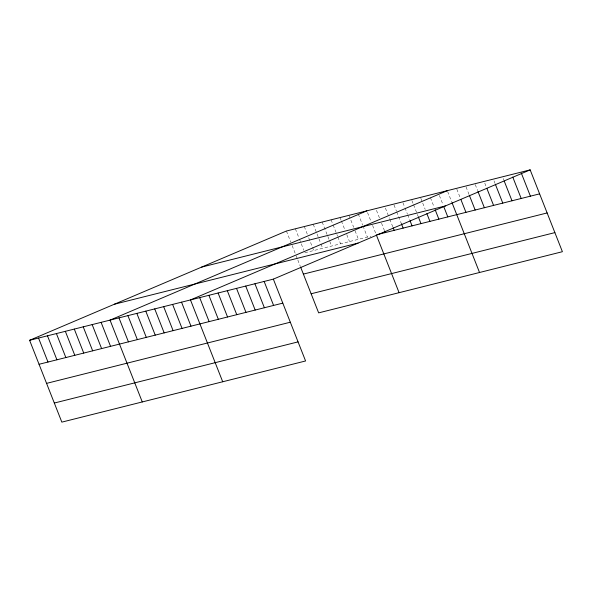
<?xml version="1.0" encoding="UTF-8"?>
<svg xmlns="http://www.w3.org/2000/svg" width="592" height="592" viewBox="0 0 592 592"><rect width="100%" height="100%" fill="white"/><g stroke="black" fill="none" stroke-linecap="round" stroke-linejoin="round"><path stroke-width="0.44" stroke-dasharray="2.96 2.22" d="M304.799 252.777L370.94 236.178M503.215 178.518L503.888 180.227M494.009 180.826L495.016 183.394M484.796 183.135L486.483 187.42M475.25 184.593L477.618 190.587M466.045 186.902L469.079 194.613M456.839 189.211L460.546 198.631M447.626 191.519L451.674 201.798M439.368 195.478L443.075 204.899M430.428 197.721L434.136 207.141M420.816 198.246L425.204 209.383M411.877 200.496L413.231 203.922M413.564 204.773L417.952 215.91M402.937 202.738L404.625 207.015M404.965 207.873L407.326 213.867M407.666 214.726L409.686 219.869M394.006 204.98L396.366 210.974M396.699 211.832L401.428 223.82M385.399 208.073L389.455 218.359M389.788 219.21L392.829 226.921M376.468 210.315L379.502 218.026M381.529 223.169L384.223 230.022M367.528 212.565L371.236 221.985M372.59 225.411L375.964 233.981M358.249 213.949L362.637 225.086M362.977 225.937L367.366 237.074M348.977 215.333L353.698 227.328M355.052 230.754L358.426 239.316M340.037 217.575L341.051 220.143M341.392 221.001L344.766 229.57M346.786 234.706L349.487 241.558M331.106 219.817L332.793 224.102M333.126 224.96L337.514 236.097M337.854 236.948L340.548 243.8M322.166 222.059L331.616 246.05M313.227 224.301L320.649 243.149M320.99 244.008L322.677 248.292M304.288 226.544L307.329 234.254M308.676 237.681L313.738 250.534M295.349 228.786L299.064 238.213M299.404 239.064L303.785 250.201M286.417 231.028L290.798 242.165M292.152 245.591L295.526 254.16M296.192 255.848L297.495 259.17M297.828 259.999L300.44 266.637"/><path stroke-width="0.89" d="M29.6 340.296L273.349 279.135L305.583 360.972L61.834 422.126L29.6 340.296L286.417 231.028L530.166 169.874L562.4 251.704L318.651 312.865L300.766 267.466M366.855 210.848L110.038 320.117L142.272 401.946M447.293 190.668L190.476 299.929L222.71 381.766M273.349 279.135L530.166 169.874M201.665 267.088L445.413 205.927M377.193 234.61L539.615 193.858M114.352 304.236L358.101 243.083M303.385 274.103L547.134 212.942M311.133 293.773L554.882 232.612M39.05 364.28L282.798 303.126M46.568 383.372L290.317 322.211M54.316 403.041L298.065 341.88M521.293 173.042L530.402 196.167M512.761 177.06L521.197 198.475M504.229 181.085L511.991 200.792M495.356 184.253L502.778 203.1M486.824 188.278L493.573 205.409M477.951 191.445L484.367 207.718M469.419 195.464L475.154 210.027M460.887 199.489L465.948 212.343M452.014 202.656L479.527 272.498M443.748 206.615L447.804 216.894M435.15 209.716L438.864 219.136M426.891 213.668L429.925 221.378M418.292 216.768L420.986 223.621M410.027 220.727L412.054 225.863M401.428 223.82L403.115 228.105M393.162 227.779L394.176 230.347M384.563 230.88L385.237 232.589M376.297 234.832L399.089 292.677M264.143 281.444L273.593 305.435M254.937 283.76L264.38 307.744M245.724 286.069L255.174 310.053M236.519 288.378L245.969 312.361M227.306 290.687L236.756 314.678M218.1 293.003L227.55 316.986M208.895 295.312L218.337 319.295M199.682 297.621L209.131 321.604M181.537 302.172L190.987 326.162M172.598 304.414L182.047 328.405M163.666 306.656L173.108 330.647M154.727 308.898L164.176 332.889M145.787 311.148L155.237 335.131M136.848 313.39L146.298 337.373M127.916 315.632L137.359 339.616M118.977 317.874L128.427 341.858M101.099 322.359L110.549 346.342M92.16 324.601L101.609 348.584M83.228 326.843L92.67 350.827M74.289 329.085L83.738 353.069M65.349 331.328L74.799 355.311M56.41 333.57L65.86 357.553M47.478 335.812L56.921 359.795M38.539 338.054L47.989 362.038"/></g></svg>
